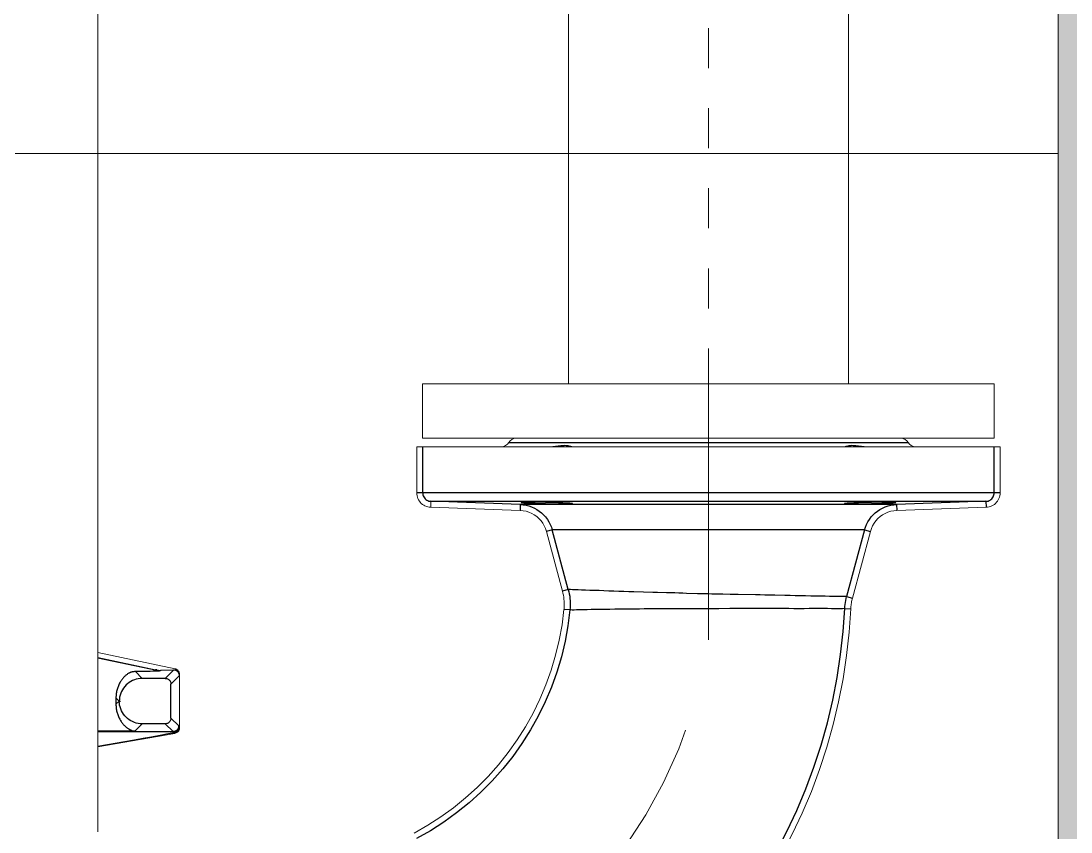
# Model space of a CAD drawing. Header units: millimetres. Extents: x -9869 to 940, y 100 to 694.
# Drawn here: x 489.37 to 491.993, y 177.246 to 179.272 of the extents above; entities that cross this region are included whole.
import ezdxf

# ---------------------------------------------------------------- set-up
doc = ezdxf.new("R2010")
doc.units = ezdxf.units.MM
doc.linetypes.add('CENTER', pattern=[2, 1.25, -0.25, 0.25, -0.25])
doc.linetypes.add('SGC_DASHDOT', pattern=[1, 0.5, -0.25, 0, -0.25])
for name, color, linetype, lineweight in [('37-P-HS-AG-Q', 4, 'Continuous', 9), ('Alvenaria', 8, 'Continuous', 9), ('CL', 1, 'CENTER', 9), ('OUTLINE', 6, 'Continuous', 9), ('PAREDE', 7, 'Continuous', 9), ('SGC-EIXOS', 9, 'SGC_DASHDOT', 9), ('SGC-Tubos (Desenho Bifilar)', 6, 'Continuous', 9)]:
    doc.layers.add(name, color=color, linetype=linetype, lineweight=lineweight)

# ---------------------------------------------------------------- blocks, each defined once
blk = doc.blocks.new('BB-1-CA06-N10-D80-S0-L4149')
at = {"layer": 'SGC-EIXOS'}
blk.add_line((2074.67, 0), (-2074.67, 0), dxfattribs=at)
at = {"layer": 'SGC-Tubos (Desenho Bifilar)'}
for p, q in [((2055.67, 49), (-2055.67, 49)), ((2055.67, -49), (-2055.67, -49))]:
    blk.add_line(p, q, dxfattribs=at)
blk.add_lwpolyline([(-2074.67, -100), (-2074.67, 100), (-2055.67, 100), (-2055.67, -100)], close=True, dxfattribs=at)

msp = doc.modelspace()

# ---------------------------------------------------------------- hatches: boundary and pattern name
at = {"layer": 'Alvenaria'}
h = msp.add_hatch(dxfattribs=at)
h.set_pattern_fill('AR-CONC', color=256, scale=0.00714)
h.set_pattern_definition([(50, (-144.1113, -7117.4084), (1.30071405, -0.11379768), [0.13600817, -1.49608983]), (355, (-144.1113, -7117.4084), (-0.25162169, 1.36405728), [0.10880653, -1.19687603]), (100.451445, (-144.003, -7117.4179), (1.04909236, 1.25025954), [0.11558916, -1.27148176]), (46.1842, (-144.1113, -7117.0457), (1.93537864, -0.30016273), [0.20401225, -2.24413474]), (96.635558, (-143.95, -7117.0707), (1.69495543, 1.7665078), [0.1733838, -1.90722436]), (351.18415, (-144.1113, -7117.0457), (1.6949554, 1.7665078), [0.16320956, -1.7953059]), (21, (-143.93, -7117.1364), (1.08245645, -0.73012609), [0.13600817, -1.49608983]), (326, (-143.93, -7117.1364), (0.44123782, 1.31501666), [0.10880653, -1.19687186]), (71.451445, (-143.8398, -7117.1972), (1.52369427, 0.58489058), [0.11558916, -1.27147957]), (37.5, (-144.11135, -7117.4084), (0.022051195, 0.603683767), [0, -1.18236432, 0, -1.21500628, 0, -1.201405466]), (7.5, (-144.11135, -7117.4084), (0.477061404, 0.71524285), [0, -0.692734925, 0, -1.15516269, 0, -0.45789416]), (327.5, (-144.51574, -7117.4084), (0.968053972, -0.040900576), [0, -0.45336055, 0, -1.41448493, 0, -1.87691269]), (317.5, (-144.6971, -7117.4084), (1.05757366, 0.181533355), [0, -0.58936872, 0, -0.93936307, 0, -1.33288003])])
h.paths.add_polyline_path([(599.0531, 200.6265), (591.8065, 200.6265), (591.8065, 199.909), (591.8065, 199.1986), (597.6252, 199.1986), (597.6252, 193.0372), (599.0531, 193.0372)], flags=17)
h.paths.add_polyline_path([(590.5927, 199.909), (590.5927, 200.6265), (590.5071, 200.6265), (560.3925, 200.6265), (560.3925, 199.909), (560.3925, 199.1986), (590.5927, 199.1986)], flags=17)
h.paths.add_polyline_path([(559.1788, 200.6265), (559.0931, 200.6265), (528.9786, 200.6265), (528.9786, 199.909), (528.9786, 199.1986), (558.3577, 199.1986), (559.1788, 199.1986), (559.1788, 199.909)], flags=17)
h.paths.add_polyline_path([(527.7648, 200.6265), (527.6792, 200.6265), (497.5646, 200.6265), (497.5646, 199.909), (497.5646, 199.1986), (527.7648, 199.1986), (527.7648, 199.909)], flags=17)
h.paths.add_polyline_path([(599.0531, 191.0809), (597.6252, 191.0809), (597.6252, 172.0683), (493.388, 172.0683), (493.388, 199.1986), (496.3509, 199.1986), (496.3509, 199.909), (496.3509, 200.6265), (493.388, 200.6265), (493.388, 208.6214), (492.4007, 208.6823), (492.4007, 208.3182), (492.265, 208.3182), (491.9601, 208.3182), (491.9601, 175.3739), (489.1399, 175.3739), (489.1195, 175.3728), (489.1195, 175.3739), (483.3926, 175.3739), (483.3926, 209.9079), (482.6787, 209.9079), (482.6787, 210.6218), (481.2473, 210.6218), (479.8228, 210.6218), (470.5414, 210.6218), (470.5414, 209.1939), (481.9647, 209.1939), (481.9647, 173.946), (491.9601, 173.946), (491.9601, 170.6404), (599.0531, 170.6404)])

# ---------------------------------------------------------------- linework, layer by layer
at = {"color": 7, "linetype": 'Continuous'}
for p, q in [((490.3733, 178.0934), (490.3733, 178.2083)), ((491.8007, 178.0934), (491.8007, 178.2083)), ((490.6171, 178.0642), (490.3939, 178.072)), ((491.78, 178.072), (491.5569, 178.0642)), ((490.737, 177.8518), (490.6969, 178.0008)), ((491.4771, 178.0008), (491.4322, 177.834)), ((489.6153, 177.5729), (489.6155, 177.5729))]:
    msp.add_line(p, q, dxfattribs=at)
at = {"color": 9, "linetype": 'Continuous'}
for p, q in [((490.5882, 178.219), (491.5858, 178.219)), ((491.8157, 178.0934), (490.3583, 178.0934)), ((490.3939, 178.072), (491.78, 178.072)), ((490.6171, 178.0642), (490.6165, 178.0492)), ((491.5569, 178.0642), (490.6171, 178.0642)), ((491.5569, 178.0642), (491.5574, 178.0492)), ((491.78, 178.072), (491.7806, 178.057)), ((490.6969, 178.0008), (490.6824, 177.9969)), ((491.4771, 178.0008), (490.6969, 178.0008)), ((491.4771, 178.0008), (491.4916, 177.9969)), ((490.737, 177.8518), (490.7225, 177.8479)), ((490.9599, 177.8442), (490.9484, 177.8445)), ((491.2044, 177.8383), (491.1614, 177.8391)), ((491.278, 177.8366), (491.2525, 177.8372)), ((491.4322, 177.834), (491.4467, 177.8302)), ((490.7412, 177.8005), (490.7263, 177.802)), ((490.9145, 177.8029), (490.878, 177.8025)), ((491.1403, 177.8039), (491.1126, 177.8036)), ((491.4275, 177.804), (491.4425, 177.8033)), ((489.5621, 177.6815), (489.7056, 177.6513)), ((489.7095, 177.6493), (489.5621, 177.6804)), ((489.6698, 177.6468), (489.6557, 177.6466)), ((489.6726, 177.6297), (489.6557, 177.6466)), ((489.6828, 177.647), (489.6698, 177.6468)), ((489.7302, 177.6297), (489.6726, 177.6297)), ((489.6927, 177.6472), (489.6828, 177.647)), ((489.6995, 177.6474), (489.6927, 177.6472)), ((489.7041, 177.6475), (489.6995, 177.6474)), ((489.7072, 177.6476), (489.7041, 177.6475)), ((489.7071, 177.651), (489.7056, 177.6513)), ((489.7081, 177.6508), (489.7071, 177.651)), ((489.7099, 177.6477), (489.7072, 177.6476)), ((489.7089, 177.6506), (489.7081, 177.6508)), ((489.7096, 177.6504), (489.7089, 177.6506)), ((489.7096, 177.6504), (489.7095, 177.6493)), ((489.7116, 177.6478), (489.7099, 177.6477)), ((489.7126, 177.6478), (489.7116, 177.6478)), ((489.7136, 177.6479), (489.7126, 177.6478)), ((489.7144, 177.6479), (489.7136, 177.6479)), ((489.7184, 177.6493), (489.7183, 177.6484)), ((489.7509, 177.6504), (489.7184, 177.6493)), ((489.7509, 177.6504), (489.7302, 177.6297)), ((489.7444, 177.6155), (489.7658, 177.6369)), ((489.7658, 177.6369), (489.7662, 177.6392)), ((489.7444, 177.5304), (489.7444, 177.6155)), ((489.6072, 177.581), (489.6072, 177.5729)), ((489.6153, 177.5729), (489.6072, 177.581)), ((489.6072, 177.5649), (489.6153, 177.5729)), ((489.6072, 177.5729), (489.6072, 177.5649)), ((489.6162, 177.5729), (489.6187, 177.5729)), ((489.764, 177.5108), (489.7444, 177.5304)), ((489.654, 177.4976), (489.5621, 177.4976)), ((489.654, 177.4976), (489.6726, 177.5161)), ((489.7302, 177.5161), (489.6726, 177.5161)), ((489.7497, 177.4966), (489.7302, 177.5161)), ((489.7662, 177.5063), (489.7646, 177.5077)), ((489.5621, 177.4966), (489.7497, 177.4966)), ((489.6533, 177.4755), (489.5621, 177.4594)), ((489.6748, 177.4793), (489.6533, 177.4755)), ((489.6961, 177.4831), (489.6748, 177.4793)), ((489.7178, 177.4871), (489.6961, 177.4831)), ((489.7334, 177.49), (489.7178, 177.4871)), ((489.7428, 177.4918), (489.7334, 177.49)), ((489.7485, 177.4929), (489.7428, 177.4918)), ((489.7522, 177.4936), (489.7485, 177.4929)), ((489.7528, 177.4937), (489.7522, 177.4936)), ((489.7525, 177.495), (489.7528, 177.4937)), ((489.7544, 177.4923), (489.7528, 177.4937))]:
    msp.add_line(p, q, dxfattribs=at)
at = {"color": 7, "linetype": 'Continuous'}
for points in [[(490.7286, 178.2111), (490.7254, 178.2109), (490.7221, 178.2106), (490.7187, 178.2103), (490.7152, 178.2099), (490.7118, 178.2094), (490.7083, 178.209), (490.7049, 178.2087), (490.7016, 178.2085), (490.6983, 178.2083)], [(490.7388, 178.2099), (490.7366, 178.2103), (490.7342, 178.2106), (490.7315, 178.2109), (490.7286, 178.2111)], [(490.7456, 178.2083), (490.7447, 178.2085), (490.7436, 178.2087), (490.7422, 178.209), (490.7388, 178.2099)], [(491.4317, 178.209), (491.4304, 178.2087), (491.4293, 178.2085), (491.4284, 178.2083)], [(491.4454, 178.2111), (491.4424, 178.2109), (491.4397, 178.2106), (491.4373, 178.2103), (491.4352, 178.2099), (491.4317, 178.209)], [(491.4757, 178.2083), (491.4724, 178.2085), (491.469, 178.2087), (491.4656, 178.209), (491.4622, 178.2094), (491.4587, 178.2099), (491.4553, 178.2103), (491.4519, 178.2106), (491.4486, 178.2109), (491.4454, 178.2111)], [(490.3733, 178.0934), (490.3734, 178.0907), (490.3739, 178.0881), (490.3747, 178.0855), (490.3759, 178.0831), (490.3774, 178.0807), (490.3792, 178.0786), (490.3812, 178.0767), (490.3835, 178.0751), (490.386, 178.0738), (490.3885, 178.0728), (490.3912, 178.0722), (490.3939, 178.072)], [(491.78, 178.072), (491.7827, 178.0722), (491.7853, 178.0728), (491.7879, 178.0737), (491.7903, 178.075), (491.7926, 178.0766), (491.7947, 178.0785), (491.7965, 178.0806), (491.798, 178.0829), (491.7992, 178.0854), (491.8, 178.088), (491.8006, 178.0907), (491.8007, 178.0934)], [(490.6171, 178.0642), (490.6243, 178.0636), (490.6314, 178.0625), (490.6385, 178.0607), (490.6454, 178.0583), (490.6522, 178.0553), (490.6586, 178.0518), (490.6646, 178.0478), (490.6702, 178.0433), (490.6754, 178.0384), (490.6803, 178.0329), (490.6848, 178.027), (490.6887, 178.0208), (490.692, 178.0143), (490.6947, 178.0076), (490.6969, 178.0008)], [(490.6377, 178.0699), (490.6332, 178.0699), (490.6292, 178.0699), (490.6259, 178.0698), (490.6231, 178.0698), (490.6211, 178.0697), (490.6197, 178.0696), (490.619, 178.0694), (490.6189, 178.0693)], [(490.6189, 178.0693), (490.6189, 178.0693), (490.6197, 178.0691), (490.621, 178.0689), (490.6231, 178.0687), (490.6259, 178.0685), (490.6292, 178.0683), (490.6332, 178.0681), (490.6377, 178.0678), (490.6427, 178.0676), (490.6481, 178.0674)], [(490.7181, 178.0683), (490.7123, 178.0685), (490.7061, 178.0687), (490.6997, 178.0689), (490.6932, 178.0691), (490.6865, 178.0693), (490.6797, 178.0694), (490.6731, 178.0696), (490.6665, 178.0697), (490.6601, 178.0698), (490.6539, 178.0698), (490.6481, 178.0699), (490.6427, 178.0699), (490.6377, 178.0699)], [(490.6481, 178.0674), (490.6539, 178.0671), (490.6601, 178.0669), (490.6665, 178.0667), (490.6731, 178.0665), (490.6798, 178.0663), (490.6865, 178.0661), (490.6932, 178.0659), (490.6998, 178.0658), (490.7062, 178.0657), (490.7123, 178.0656), (490.7181, 178.0655), (490.7236, 178.0655), (490.7286, 178.0655)], [(490.7474, 178.0662), (490.7473, 178.0663), (490.7466, 178.0665), (490.7452, 178.0667), (490.7431, 178.0669), (490.7404, 178.0671), (490.737, 178.0674), (490.7331, 178.0676), (490.7286, 178.0678), (490.7236, 178.0681), (490.7181, 178.0683)], [(490.7286, 178.0655), (490.7331, 178.0655), (490.737, 178.0655), (490.7404, 178.0656), (490.7431, 178.0657), (490.7452, 178.0658), (490.7466, 178.0659), (490.7473, 178.0661), (490.7474, 178.0662)], [(491.4559, 178.0683), (491.4504, 178.0681), (491.4454, 178.0678), (491.4409, 178.0676), (491.437, 178.0674), (491.4336, 178.0671), (491.4309, 178.0669), (491.4288, 178.0667), (491.4274, 178.0665), (491.4267, 178.0663), (491.4266, 178.0662)], [(491.4266, 178.0662), (491.4267, 178.0661), (491.4274, 178.0659), (491.4288, 178.0658), (491.4309, 178.0657), (491.4336, 178.0656), (491.437, 178.0655), (491.4409, 178.0655), (491.4454, 178.0655)], [(491.4454, 178.0655), (491.4504, 178.0655), (491.4559, 178.0655), (491.4617, 178.0656), (491.4678, 178.0657), (491.4742, 178.0658), (491.4808, 178.0659), (491.4875, 178.0661), (491.4942, 178.0663), (491.5009, 178.0665), (491.5075, 178.0667), (491.5139, 178.0669), (491.52, 178.0671), (491.5259, 178.0674)], [(491.5363, 178.0699), (491.5313, 178.0699), (491.5259, 178.0699), (491.52, 178.0698), (491.5139, 178.0698), (491.5075, 178.0697), (491.5009, 178.0696), (491.4942, 178.0694), (491.4875, 178.0693), (491.4808, 178.0691), (491.4742, 178.0689), (491.4678, 178.0687), (491.4617, 178.0685), (491.4559, 178.0683)], [(491.4771, 178.0008), (491.4793, 178.0076), (491.482, 178.0143), (491.4853, 178.0208), (491.4892, 178.027), (491.4936, 178.0329), (491.4985, 178.0383), (491.5037, 178.0433), (491.5093, 178.0477), (491.5153, 178.0517), (491.5217, 178.0553), (491.5285, 178.0583), (491.5355, 178.0607), (491.5425, 178.0625), (491.5497, 178.0636), (491.5569, 178.0642)], [(491.5259, 178.0674), (491.5313, 178.0676), (491.5363, 178.0678), (491.5408, 178.0681), (491.5448, 178.0683), (491.5481, 178.0685), (491.5509, 178.0687), (491.5529, 178.0689), (491.5543, 178.0691), (491.555, 178.0693), (491.5551, 178.0693)], [(491.5551, 178.0693), (491.555, 178.0694), (491.5543, 178.0696), (491.5529, 178.0697), (491.5509, 178.0698), (491.5481, 178.0698), (491.5448, 178.0699), (491.5408, 178.0699), (491.5363, 178.0699)], [(490.737, 177.8518), (490.7383, 177.8462), (490.7395, 177.8406), (490.7404, 177.8349), (490.7411, 177.8292), (490.7416, 177.8235), (490.7418, 177.8177), (490.7418, 177.812), (490.7416, 177.8062), (490.7412, 177.8005)], [(491.4275, 177.804), (491.4279, 177.8091), (491.4284, 177.8141), (491.4291, 177.8191), (491.43, 177.8241), (491.431, 177.8291), (491.4322, 177.834)], [(490.7412, 177.8005), (490.7362, 177.7613), (490.729, 177.7223), (490.7198, 177.6837), (490.7084, 177.6454), (490.6949, 177.6078), (490.6793, 177.571), (490.6619, 177.5353), (490.6425, 177.5007), (490.6213, 177.4671), (490.5983, 177.4347), (490.5735, 177.4035), (490.5471, 177.3737), (490.5189, 177.3453), (490.4891, 177.3185), (490.458, 177.2934), (490.4257, 177.2702), (490.3924, 177.2488), (490.3579, 177.2293)], [(491.2563, 177.1956), (491.2831, 177.2471), (491.3078, 177.2998), (491.3303, 177.3533), (491.3505, 177.4077), (491.3684, 177.4629), (491.384, 177.5186), (491.3974, 177.575), (491.4084, 177.6318), (491.4171, 177.689), (491.4235, 177.7464), (491.4275, 177.804)]]:
    msp.add_lwpolyline(points, dxfattribs=at)
at = {"color": 9, "linetype": 'Continuous'}
for points in [[(490.9004, 177.8458), (490.8881, 177.8462), (490.8757, 177.8466), (490.8631, 177.847), (490.8506, 177.8474), (490.8382, 177.8478), (490.8259, 177.8483), (490.8139, 177.8488), (490.8022, 177.8493), (490.7909, 177.8496), (490.7802, 177.8499), (490.7703, 177.8502), (490.7614, 177.8505), (490.7536, 177.8508), (490.7473, 177.8511), (490.7424, 177.8513), (490.7389, 177.8516), (490.737, 177.8518)], [(490.9484, 177.8445), (490.9247, 177.8452), (490.9004, 177.8458)], [(491.0599, 177.8412), (491.0324, 177.8421), (491.0229, 177.8424), (491.0131, 177.8427), (491.0031, 177.843), (490.9928, 177.8433), (490.9822, 177.8436), (490.9599, 177.8442)], [(491.1227, 177.8398), (491.1134, 177.84), (491.1044, 177.8401), (491.0954, 177.8403), (491.0865, 177.8405), (491.0777, 177.8407), (491.0688, 177.841), (491.0599, 177.8412)], [(491.1614, 177.8391), (491.1514, 177.8393), (491.1416, 177.8395), (491.1227, 177.8398)], [(491.2525, 177.8372), (491.2279, 177.8378), (491.216, 177.838), (491.2044, 177.8383)], [(491.4322, 177.834), (491.4303, 177.8339), (491.4268, 177.8338), (491.4219, 177.8338), (491.4156, 177.8339), (491.4079, 177.8341), (491.399, 177.8343), (491.3891, 177.8346), (491.3783, 177.8349), (491.3668, 177.8352), (491.3548, 177.8353), (491.3425, 177.8354), (491.3298, 177.8356), (491.3169, 177.8358), (491.304, 177.836), (491.291, 177.8363), (491.278, 177.8366)], [(490.878, 177.8025), (490.8656, 177.8023), (490.8533, 177.8022), (490.841, 177.8021), (490.8289, 177.802), (490.8171, 177.8019), (490.8056, 177.8018), (490.7944, 177.8016), (490.7839, 177.8013), (490.7742, 177.801), (490.7654, 177.8007), (490.7577, 177.8005), (490.7514, 177.8004), (490.7465, 177.8004), (490.7431, 177.8005), (490.7412, 177.8005)], [(490.9934, 177.8035), (490.9722, 177.8034), (490.961, 177.8033), (490.9497, 177.8033), (490.9381, 177.8032), (490.9264, 177.8031), (490.9145, 177.8029)], [(491.1126, 177.8036), (491.1036, 177.8036), (491.0947, 177.8035), (491.0859, 177.8035), (491.0771, 177.8035), (491.0683, 177.8035), (491.0594, 177.8035), (491.0505, 177.8035), (491.0415, 177.8036), (491.0323, 177.8036), (491.023, 177.8036), (491.0134, 177.8036), (491.0035, 177.8035), (490.9934, 177.8035)], [(491.2023, 177.8041), (491.1804, 177.804), (491.17, 177.804), (491.1599, 177.804), (491.15, 177.8039), (491.1403, 177.8039)], [(491.2497, 177.804), (491.2374, 177.804), (491.2254, 177.8041), (491.2137, 177.8041), (491.2023, 177.8041)], [(491.4275, 177.804), (491.4256, 177.8039), (491.4222, 177.8037), (491.4173, 177.8036), (491.411, 177.8036), (491.4033, 177.8036), (491.3944, 177.8037), (491.3847, 177.8039), (491.374, 177.8041), (491.3627, 177.8041), (491.3509, 177.804), (491.3387, 177.8039), (491.3262, 177.8038), (491.3134, 177.8038), (491.3006, 177.8038), (491.2877, 177.8039), (491.2497, 177.804)], [(489.6393, 177.6425), (489.6378, 177.6416), (489.6363, 177.6407), (489.6349, 177.6396), (489.6334, 177.6385), (489.632, 177.6374), (489.6306, 177.6361), (489.6292, 177.6348), (489.6278, 177.6334), (489.6264, 177.632), (489.6251, 177.6304), (489.6237, 177.6288), (489.6224, 177.6272), (489.6211, 177.6254), (489.6199, 177.6236), (489.6187, 177.6218), (489.6175, 177.6198), (489.6164, 177.6178), (489.6153, 177.6157), (489.6143, 177.6135), (489.6133, 177.6112), (489.6123, 177.6089), (489.6115, 177.6065), (489.6107, 177.6041), (489.61, 177.6017), (489.6093, 177.5993), (489.6088, 177.5969), (489.6083, 177.5945), (489.608, 177.5921), (489.6077, 177.5898), (489.6075, 177.5875), (489.6073, 177.5853), (489.6072, 177.5831), (489.6072, 177.581)], [(489.6726, 177.6297), (489.6676, 177.6295), (489.6627, 177.6288), (489.6578, 177.6278), (489.6531, 177.6263), (489.6485, 177.6244), (489.6441, 177.6221), (489.6399, 177.6194), (489.636, 177.6164), (489.6323, 177.6131), (489.629, 177.6094), (489.6259, 177.6055), (489.6233, 177.6013), (489.621, 177.5969), (489.6191, 177.5924), (489.6175, 177.5876), (489.6164, 177.5828), (489.6158, 177.5779), (489.6155, 177.5729)], [(489.6439, 177.6449), (489.6431, 177.6446), (489.6423, 177.6442), (489.6416, 177.6438), (489.6408, 177.6434), (489.64, 177.643), (489.6393, 177.6425)], [(489.6557, 177.6466), (489.6544, 177.6465), (489.6531, 177.6464), (489.6518, 177.6463), (489.6504, 177.6462), (489.6491, 177.646), (489.6478, 177.6458), (489.6465, 177.6455), (489.6452, 177.6453), (489.6439, 177.6449)], [(489.7183, 177.6484), (489.7174, 177.6484), (489.7164, 177.6485), (489.7154, 177.6485), (489.7144, 177.6486), (489.7134, 177.6487), (489.7124, 177.6488), (489.7115, 177.649), (489.7105, 177.6491), (489.7095, 177.6493)], [(489.7096, 177.6504), (489.7106, 177.6502), (489.7116, 177.65), (489.7125, 177.6498), (489.7135, 177.6497), (489.7145, 177.6496), (489.7155, 177.6495), (489.7165, 177.6494), (489.7174, 177.6493), (489.7184, 177.6493)], [(489.7183, 177.6484), (489.7183, 177.6484), (489.7182, 177.6483), (489.7181, 177.6483), (489.718, 177.6483), (489.7178, 177.6482), (489.7175, 177.6482), (489.7173, 177.6482), (489.717, 177.6481), (489.7167, 177.6481), (489.7163, 177.6481), (489.716, 177.648), (489.7156, 177.648), (489.7153, 177.648), (489.7144, 177.6479)], [(489.7302, 177.6297), (489.732, 177.6296), (489.7339, 177.6292), (489.7356, 177.6286), (489.7373, 177.6278), (489.7389, 177.6267), (489.7403, 177.6255), (489.7415, 177.6241), (489.7425, 177.6225), (489.7434, 177.6208), (489.744, 177.6191), (489.7443, 177.6173), (489.7444, 177.6155)], [(489.7541, 177.6504), (489.7539, 177.6504), (489.7536, 177.6504), (489.7534, 177.6505), (489.7531, 177.6505), (489.7528, 177.6505), (489.7526, 177.6505), (489.7523, 177.6505), (489.752, 177.6505), (489.7517, 177.6505), (489.7515, 177.6505), (489.7512, 177.6505), (489.7509, 177.6504)], [(489.7658, 177.6369), (489.7658, 177.6375), (489.7657, 177.6382), (489.7656, 177.6388), (489.7655, 177.6394), (489.7654, 177.64), (489.7652, 177.6405), (489.765, 177.6411), (489.7648, 177.6416), (489.7646, 177.6421), (489.7644, 177.6426), (489.7641, 177.643), (489.7639, 177.6435), (489.7636, 177.6439), (489.7633, 177.6444), (489.763, 177.6448), (489.7627, 177.6452), (489.7623, 177.6456), (489.762, 177.6459), (489.7616, 177.6463), (489.7613, 177.6467), (489.7609, 177.647), (489.7605, 177.6474), (489.76, 177.6477), (489.7596, 177.648), (489.7591, 177.6483), (489.7586, 177.6487), (489.758, 177.6489), (489.7575, 177.6492), (489.7569, 177.6495), (489.7562, 177.6498), (489.7556, 177.65), (489.7549, 177.6502), (489.7541, 177.6504)], [(489.6072, 177.5649), (489.6072, 177.5627), (489.6073, 177.5605), (489.6075, 177.5582), (489.6077, 177.5559), (489.608, 177.5535), (489.6084, 177.5512), (489.6088, 177.5488), (489.6094, 177.5463), (489.61, 177.5439), (489.6107, 177.5415), (489.6115, 177.5391), (489.6124, 177.5368), (489.6133, 177.5345), (489.6143, 177.5322), (489.6154, 177.53), (489.6165, 177.5279), (489.6176, 177.5259), (489.6188, 177.524), (489.62, 177.5221), (489.6212, 177.5204), (489.6224, 177.5187), (489.6237, 177.517), (489.625, 177.5154), (489.6264, 177.5139), (489.6278, 177.5124), (489.6292, 177.511), (489.6306, 177.5097), (489.6321, 177.5084), (489.6335, 177.5073), (489.6349, 177.5062), (489.6364, 177.5051), (489.6378, 177.5042), (489.6393, 177.5033)], [(489.6726, 177.5161), (489.6676, 177.5163), (489.6627, 177.517), (489.6578, 177.5181), (489.6531, 177.5196), (489.6485, 177.5215), (489.6441, 177.5237), (489.6399, 177.5264), (489.636, 177.5294), (489.6323, 177.5328), (489.629, 177.5364), (489.6259, 177.5403), (489.6233, 177.5445), (489.621, 177.5489), (489.6191, 177.5535), (489.6175, 177.5582), (489.6164, 177.563), (489.6158, 177.568), (489.6155, 177.5729)], [(489.6155, 177.5729), (489.6157, 177.5729), (489.6162, 177.5729)], [(489.7444, 177.5304), (489.7443, 177.5286), (489.744, 177.5268), (489.7434, 177.525), (489.7425, 177.5233), (489.7415, 177.5218), (489.7403, 177.5203), (489.7389, 177.5191), (489.7373, 177.5181), (489.7356, 177.5172), (489.7339, 177.5166), (489.732, 177.5163), (489.7302, 177.5161)], [(489.6393, 177.5033), (489.6416, 177.502), (489.644, 177.5008), (489.6464, 177.4998), (489.6489, 177.4989), (489.6515, 177.4982), (489.654, 177.4976)], [(489.764, 177.5108), (489.7638, 177.509), (489.7635, 177.5072), (489.7629, 177.5054), (489.762, 177.5037), (489.761, 177.5022), (489.7598, 177.5008), (489.7584, 177.4995), (489.7568, 177.4985), (489.7552, 177.4977), (489.7534, 177.4971), (489.7516, 177.4967), (489.7497, 177.4966)], [(489.7646, 177.5077), (489.7645, 177.5062), (489.7641, 177.5047), (489.7636, 177.5033), (489.7629, 177.5019), (489.7621, 177.5006), (489.7611, 177.4994), (489.7599, 177.4983), (489.7586, 177.4973), (489.7572, 177.4965), (489.7557, 177.4958), (489.7541, 177.4953), (489.7525, 177.495)], [(489.7646, 177.5077), (489.7645, 177.5064), (489.7643, 177.5051), (489.764, 177.5038), (489.7636, 177.5025), (489.763, 177.5013), (489.7624, 177.5002), (489.7616, 177.4991), (489.7608, 177.4981), (489.7598, 177.4971), (489.7588, 177.4963), (489.7577, 177.4955), (489.7565, 177.4949), (489.7553, 177.4944), (489.7541, 177.494), (489.7528, 177.4937)], [(489.7646, 177.5077), (489.7645, 177.5086), (489.7644, 177.5093), (489.7643, 177.5099), (489.7642, 177.5103), (489.7641, 177.5107), (489.764, 177.5108)], [(489.7504, 177.4948), (489.7503, 177.4951), (489.7502, 177.4954), (489.7502, 177.4957), (489.7501, 177.4959), (489.75, 177.4961), (489.7499, 177.4963), (489.7499, 177.4964), (489.7498, 177.4965), (489.7497, 177.4966)], [(489.7525, 177.495), (489.7522, 177.4949), (489.7518, 177.4949), (489.7515, 177.4949), (489.7511, 177.4948), (489.7507, 177.4948), (489.7504, 177.4948)], [(489.7504, 177.4948), (489.7506, 177.4945), (489.7508, 177.4943), (489.751, 177.4941), (489.7512, 177.4939), (489.7514, 177.4938), (489.7516, 177.4937), (489.7518, 177.4936), (489.752, 177.4936), (489.7522, 177.4936)]]:
    msp.add_lwpolyline(points, dxfattribs=at)
at = {"layer": '37-P-HS-AG-Q'}
msp.add_line((483.3926, 178.9413), (491.9601, 178.9413), dxfattribs=at)
at = {"layer": 'CL'}
msp.add_line((491.087, 178.445), (491.087, 177.7257), dxfattribs=at)
msp.add_arc((489.9136, 177.8987), 1.1861, 279.9395, 351.6108, dxfattribs=at)
at = {"layer": 'OUTLINE'}
for p, q in [((489.5621, 177.2465), (489.5621, 209.9079)), ((490.3583, 178.0934), (490.3583, 178.2083)), ((491.8157, 178.2083), (490.3583, 178.2083)), ((491.5673, 178.2298), (490.6067, 178.2298)), ((491.8157, 178.2083), (491.8157, 178.0934)), ((490.3939, 178.072), (490.3934, 178.057)), ((490.6165, 178.0492), (490.3934, 178.057)), ((491.7806, 178.057), (491.5574, 178.0492)), ((490.7225, 177.8479), (490.6824, 177.9969)), ((491.4916, 177.9969), (491.4467, 177.8302)), ((489.7549, 177.6538), (489.5621, 177.6944)), ((489.7549, 177.6538), (489.7564, 177.6534)), ((489.7662, 177.5063), (489.7662, 177.6392)), ((489.7544, 177.4923), (489.5621, 177.4584))]:
    msp.add_line(p, q, dxfattribs=at)
for points in [[(490.3934, 178.057), (490.3896, 178.0573), (490.386, 178.058), (490.3824, 178.0591), (490.379, 178.0605), (490.3758, 178.0623), (490.3727, 178.0644), (490.3698, 178.0668), (490.3672, 178.0695), (490.3649, 178.0724), (490.3629, 178.0755), (490.3613, 178.0789), (490.36, 178.0823), (490.3591, 178.0859), (490.3585, 178.0896), (490.3583, 178.0934)], [(491.8157, 178.0934), (491.8155, 178.0896), (491.8149, 178.0859), (491.814, 178.0823), (491.8127, 178.0789), (491.811, 178.0755), (491.809, 178.0724), (491.8067, 178.0695), (491.8042, 178.0668), (491.8013, 178.0644), (491.7982, 178.0623), (491.7949, 178.0605), (491.7915, 178.0591), (491.788, 178.058), (491.7843, 178.0573), (491.7806, 178.057)], [(490.6824, 177.9969), (490.6801, 178.004), (490.677, 178.0109), (490.6732, 178.0173), (490.6688, 178.0234), (490.6637, 178.0289), (490.6581, 178.0339), (490.652, 178.0382), (490.6455, 178.0419), (490.6386, 178.0449), (490.6314, 178.0471), (490.624, 178.0485), (490.6165, 178.0492)], [(491.5574, 178.0492), (491.5499, 178.0485), (491.5426, 178.0471), (491.5354, 178.0449), (491.5285, 178.0419), (491.522, 178.0382), (491.5159, 178.0339), (491.5102, 178.0289), (491.5052, 178.0234), (491.5007, 178.0173), (491.497, 178.0109), (491.4939, 178.004), (491.4916, 177.9969)], [(490.7263, 177.802), (490.7267, 177.8072), (490.7269, 177.8123), (490.7269, 177.8174), (490.7266, 177.8226), (490.7262, 177.8277), (490.7256, 177.8328), (490.7248, 177.8379), (490.7237, 177.8429), (490.7225, 177.8479)], [(491.4467, 177.8302), (491.446, 177.8272), (491.4453, 177.8243), (491.4447, 177.8213), (491.4441, 177.8183), (491.4436, 177.8153), (491.4432, 177.8123), (491.4429, 177.8093), (491.4427, 177.8063), (491.4425, 177.8033)], [(490.3523, 177.2432), (490.3861, 177.2625), (490.4188, 177.2836), (490.4503, 177.3064), (490.4805, 177.3308), (490.5093, 177.3569), (490.5367, 177.3846), (490.5625, 177.4137), (490.5867, 177.4441), (490.6092, 177.4758), (490.6299, 177.5087), (490.6489, 177.5427), (490.6659, 177.5776), (490.681, 177.6135), (490.6941, 177.6501), (490.7052, 177.6874), (490.7143, 177.7252), (490.7213, 177.7634), (490.7262, 177.802)], [(491.4425, 177.8033), (491.4384, 177.7448), (491.4319, 177.6866), (491.4231, 177.6287), (491.4119, 177.5712), (491.3984, 177.5142), (491.3825, 177.4578), (491.3644, 177.4021), (491.344, 177.3472), (491.3213, 177.2932), (491.2964, 177.2401), (491.2693, 177.1882), (491.2402, 177.1374)], [(489.7564, 177.6534), (489.7579, 177.6528), (489.7593, 177.6521), (489.7606, 177.6511)], [(489.7606, 177.6511), (489.7618, 177.65), (489.7629, 177.6488), (489.7639, 177.6474), (489.7647, 177.6459), (489.7653, 177.6444), (489.7658, 177.6427)], [(489.7658, 177.6427), (489.7661, 177.641), (489.7662, 177.6392)], [(489.7544, 177.4923), (489.756, 177.4927), (489.7576, 177.4933), (489.759, 177.494), (489.7604, 177.4949), (489.7617, 177.496), (489.7628, 177.4972), (489.7638, 177.4985), (489.7647, 177.4999), (489.7653, 177.5015), (489.7658, 177.5031), (489.7661, 177.5047), (489.7662, 177.5063)]]:
    msp.add_lwpolyline(points, dxfattribs=at)
for centre, start, end in [((490.5696, 178.2298), 270, 330), ((490.6067, 178.2083), 90, 150), ((491.5673, 178.2083), 30, 90), ((491.6044, 178.2298), 210, 270)]:
    msp.add_arc(centre, 0.0214, start, end, dxfattribs=at)
at = {"layer": 'PAREDE'}
msp.add_line((491.9601, 209.9079), (491.9601, 175.3739), dxfattribs=at)

# ---------------------------------------------------------------- block references
at = {"layer": 'SGC-Tubos (Desenho Bifilar)', "xscale": 0.007139536271672189, "yscale": 0.007139536271672189, "zscale": 0.007139536271672189, "rotation": 89.99999999999999}
msp.add_blockref('BB-1-CA06-N10-D80-S0-L4149', (491.087, 193.0419), dxfattribs=at)

doc.saveas('drawing.dxf')
